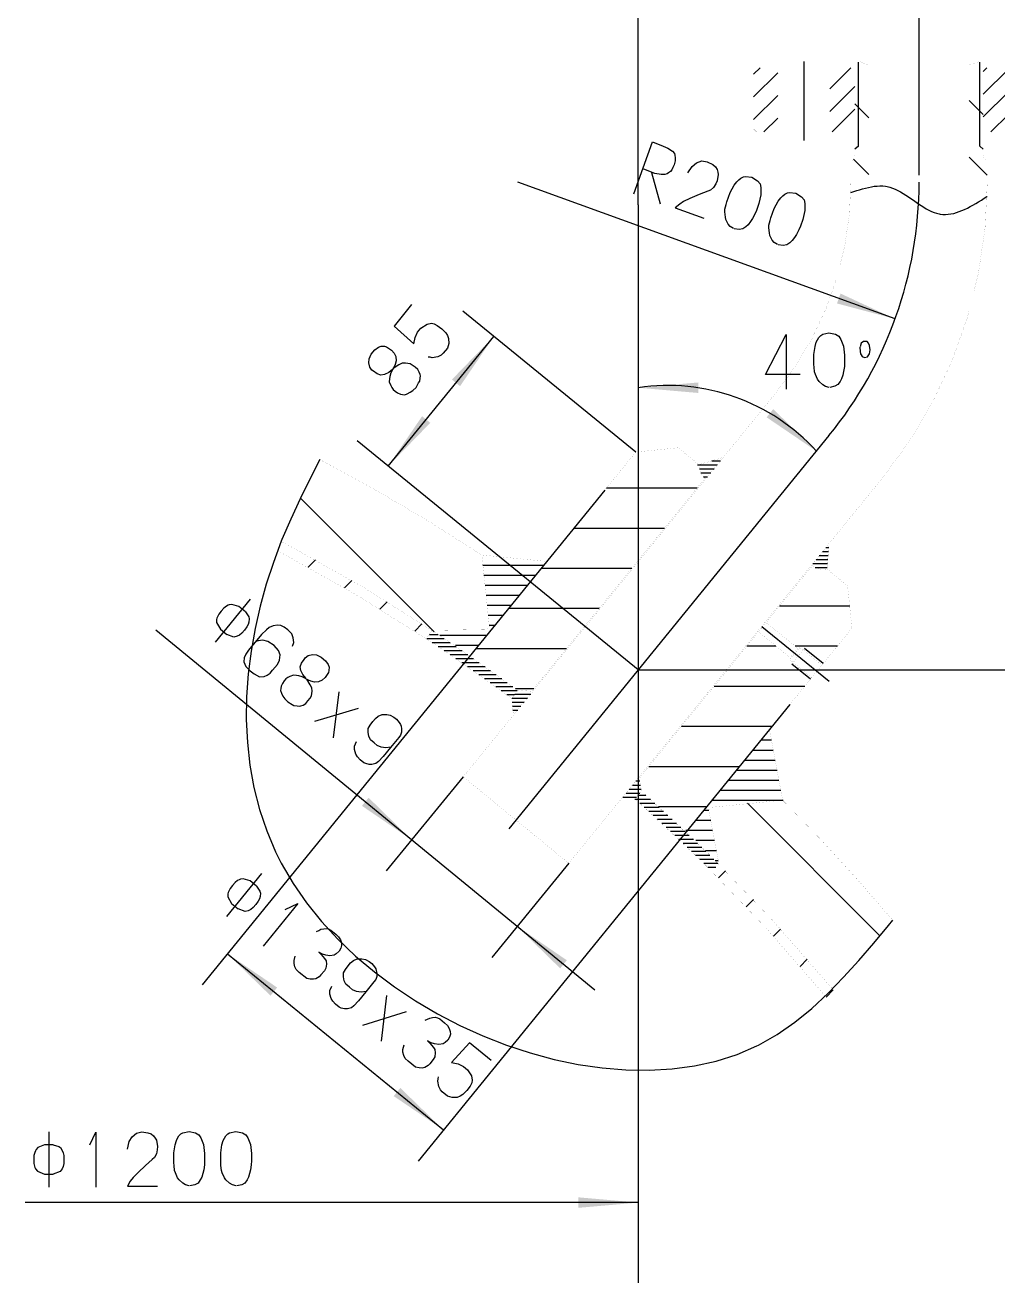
# Model space of a CAD drawing. Extents: x 0 to 8410, y 0 to 11890.
# Drawn here: x 1027 to 1512, y 631 to 1258 of the extents above; entities that cross this region are included whole.
import ezdxf

# ---------------------------------------------------------------- set-up
doc = ezdxf.new("R2010")
doc.units = 0
doc.header["$MEASUREMENT"] = 0
doc.layers.add('6', color=7, linetype='Continuous')
doc.layers.add('7', color=7, linetype='Continuous')

# ---------------------------------------------------------------- blocks, each defined once
blk = doc.blocks.new('BLKENT45')
at = {"layer": '6', "color": 2, "linetype": 'Continuous'}
for p, q in [((1330.13, 1173.71), (1339.53, 1199.64)), ((1339.53, 1199.64), (1344.82, 1197.58)), ((1344.82, 1197.58), (1347.09, 1196.6)), ((1347.09, 1196.6), (1349.43, 1195.01)), ((1349.43, 1195.01), (1350.4, 1193.91)), ((1350.4, 1193.91), (1350.68, 1193.07)), ((1350.68, 1193.07), (1350.76, 1191.7)), ((1350.76, 1191.7), (1350.72, 1190.23)), ((1340.64, 1183.9), (1335.09, 1186.06)), ((1348.41, 1184.95), (1347.48, 1184.25)), ((1349.09, 1185.75), (1348.41, 1184.95)), ((1349.69, 1186.87), (1349.09, 1185.75)), ((1350.26, 1188.16), (1349.69, 1186.87)), ((1350.72, 1190.23), (1350.26, 1188.16)), ((1357.09, 1184.19), (1359.24, 1187.43)), ((1359.24, 1187.43), (1361.43, 1189.17)), ((1361.43, 1189.17), (1364.03, 1190.17)), ((1364.03, 1190.17), (1366.71, 1189.79)), ((1366.71, 1189.79), (1369.49, 1188.33)), ((1369.49, 1188.33), (1370.85, 1187.24)), ((1370.85, 1187.24), (1371.64, 1185.92)), ((1371.64, 1185.92), (1372.03, 1184.58)), ((1372.03, 1184.58), (1372.16, 1183.34)), ((1338.95, 1184.36), (1343.24, 1168.81)), ((1343.75, 1183.37), (1340.64, 1183.9)), ((1344.14, 1183.38), (1343.75, 1183.37)), ((1345.63, 1183.43), (1344.14, 1183.38)), ((1346.72, 1183.78), (1345.63, 1183.43)), ((1347.48, 1184.25), (1346.72, 1183.78)), ((1370.97, 1178.71), (1369.96, 1176.99)), ((1371.72, 1180.23), (1370.97, 1178.71)), ((1372.16, 1183.34), (1371.72, 1180.23)), ((1380.17, 1178.06), (1381.49, 1179.81)), ((1381.49, 1179.81), (1382.52, 1180.78)), ((1382.52, 1180.78), (1383.51, 1181.61)), ((1383.51, 1181.61), (1384.79, 1182.19)), ((1384.79, 1182.19), (1385.84, 1182.41)), ((1385.84, 1182.41), (1389, 1182)), ((1389, 1182), (1391.86, 1180.22)), ((1391.86, 1180.22), (1393.08, 1178.74)), ((1393.08, 1178.74), (1393.5, 1176.95)), ((1362.71, 1173.37), (1358.12, 1171.46)), ((1367.03, 1175.08), (1362.71, 1173.37)), ((1368.31, 1175.66), (1367.03, 1175.08)), ((1369.96, 1176.99), (1368.31, 1175.66)), ((1376.6, 1169.82), (1378.27, 1174.43)), ((1378.27, 1174.43), (1380.17, 1178.06)), ((1393.56, 1173.35), (1392.55, 1168.96)), ((1393.5, 1176.95), (1393.56, 1173.35)), ((1403.43, 1171.86), (1404.46, 1172.83)), ((1404.46, 1172.83), (1405.44, 1173.66)), ((1405.44, 1173.66), (1406.72, 1174.24)), ((1406.72, 1174.24), (1407.78, 1174.45)), ((1407.78, 1174.45), (1410.94, 1174.05)), ((1410.94, 1174.05), (1413.8, 1172.27)), ((1413.8, 1172.27), (1415.01, 1170.79)), ((1353.03, 1168.69), (1350.79, 1166.82)), ((1350.79, 1166.82), (1364.99, 1161.67)), ((1354.94, 1169.93), (1353.03, 1168.69)), ((1358.12, 1171.46), (1354.94, 1169.93)), ((1375.57, 1166.17), (1376.21, 1168.47)), ((1375.57, 1164.83), (1375.57, 1166.17)), ((1376.21, 1168.47), (1376.6, 1169.82)), ((1392.55, 1168.96), (1391.3, 1165.53)), ((1398.54, 1161.87), (1400.21, 1166.47)), ((1400.21, 1166.47), (1402.11, 1170.1)), ((1402.11, 1170.1), (1403.43, 1171.86)), ((1415.01, 1170.79), (1415.43, 1169)), ((1415.43, 1169), (1415.49, 1165.4)), ((1375.8, 1162.22), (1375.57, 1164.83)), ((1376.1, 1160.92), (1375.8, 1162.22)), ((1377.25, 1158.72), (1376.1, 1160.92)), ((1388.3, 1159.92), (1387.16, 1158.4)), ((1389.35, 1161.48), (1388.3, 1159.92)), ((1390.55, 1163.72), (1389.35, 1161.48)), ((1391.3, 1165.53), (1390.55, 1163.72)), ((1397.51, 1158.22), (1398.15, 1160.52)), ((1398.15, 1160.52), (1398.54, 1161.87)), ((1414.48, 1161), (1413.24, 1157.58)), ((1415.49, 1165.4), (1414.48, 1161)), ((1378.25, 1157.46), (1377.25, 1158.72)), ((1379.83, 1156.44), (1378.25, 1157.46)), ((1382.69, 1156), (1380.18, 1156.31)), ((1384.44, 1156.26), (1382.69, 1156)), ((1386, 1157.33), (1384.44, 1156.26)), ((1387.16, 1158.4), (1386, 1157.33)), ((1397.51, 1156.88), (1397.51, 1158.22)), ((1397.73, 1154.27), (1397.51, 1156.88)), ((1398.04, 1152.97), (1397.73, 1154.27)), ((1411.28, 1153.53), (1410.23, 1151.97)), ((1412.49, 1155.77), (1411.28, 1153.53)), ((1413.24, 1157.58), (1412.49, 1155.77)), ((1399.19, 1150.76), (1398.04, 1152.97)), ((1400.19, 1149.51), (1399.19, 1150.76)), ((1401.77, 1148.49), (1400.19, 1149.51)), ((1404.63, 1148.05), (1402.11, 1148.36)), ((1406.37, 1148.31), (1404.63, 1148.05)), ((1407.93, 1149.38), (1406.37, 1148.31)), ((1409.1, 1150.45), (1407.93, 1149.38)), ((1410.23, 1151.97), (1409.1, 1150.45))]:
    blk.add_line(p, q, dxfattribs=at)
at = {"layer": '6', "color": 1, "linetype": 'Continuous'}
blk.add_line((1460.43, 1111.43), (1272.41, 1179.6), dxfattribs=at)
blk.add_solid([(1460.43, 1111.43), (1431.44, 1119.16), (1433.23, 1124.08)], dxfattribs=at)
blk = doc.blocks.new('BLKENT46')
at = {"layer": '6', "color": 2, "linetype": 'Continuous'}
for p, q in [((1395.8, 1083.74), (1406.04, 1103.62)), ((1406.04, 1103.62), (1406.04, 1076.46)), ((1422.42, 1102.22), (1423.43, 1103.2)), ((1423.43, 1103.2), (1424.34, 1103.76)), ((1424.34, 1103.76), (1427.46, 1104.46)), ((1427.46, 1104.46), (1430.75, 1103.76)), ((1430.75, 1103.76), (1432.4, 1102.78)), ((1419.95, 1093.68), (1420.5, 1097.74)), ((1420.5, 1097.74), (1421.14, 1099.84)), ((1421.14, 1099.84), (1421.78, 1101.1)), ((1421.78, 1101.1), (1422.42, 1102.22)), ((1432.4, 1102.78), (1433.4, 1101.24)), ((1433.4, 1101.24), (1434.68, 1097.88)), ((1434.68, 1097.88), (1435.23, 1093.4)), ((1442.92, 1097.32), (1443.01, 1095.22)), ((1443.56, 1099.28), (1443.01, 1097.6)), ((1444.66, 1100.26), (1443.56, 1099.28)), ((1446.49, 1100.12), (1444.66, 1100.26)), ((1447.22, 1099.28), (1446.49, 1100.12)), ((1447.68, 1098.16), (1447.22, 1099.28)), ((1447.95, 1096.06), (1447.68, 1098.16)), ((1419.95, 1088.78), (1419.95, 1093.68)), ((1435.23, 1093.4), (1435.23, 1089.76)), ((1443.01, 1095.22), (1443.19, 1094.1)), ((1443.19, 1094.1), (1443.47, 1093.54)), ((1443.47, 1093.54), (1444.02, 1092.7)), ((1444.02, 1092.7), (1445.21, 1092.14)), ((1445.21, 1092.14), (1446.67, 1092.56)), ((1446.67, 1092.56), (1447.68, 1094.1)), ((1447.68, 1094.1), (1447.95, 1096.06)), ((1420.04, 1087.38), (1419.95, 1088.78)), ((1420.23, 1085), (1420.04, 1087.38)), ((1420.68, 1083.74), (1420.23, 1085)), ((1434.78, 1085.28), (1434.32, 1083.46)), ((1435.14, 1087.8), (1434.78, 1085.28)), ((1435.23, 1089.76), (1435.14, 1087.8)), ((1413.09, 1083.74), (1395.8, 1083.74)), ((1421.78, 1081.36), (1420.68, 1083.74)), ((1422.51, 1080.24), (1421.78, 1081.36)), ((1424.34, 1078.56), (1422.51, 1080.24)), ((1425.72, 1077.72), (1424.34, 1078.56)), ((1431.94, 1078.7), (1430.38, 1077.86)), ((1433.04, 1080.24), (1431.94, 1078.7)), ((1433.77, 1081.64), (1433.04, 1080.24)), ((1434.32, 1083.46), (1433.77, 1081.64)), ((1427.55, 1077.3), (1425.72, 1077.72)), ((1430.38, 1077.86), (1427.91, 1077.3))]:
    blk.add_line(p, q, dxfattribs=at)
at = {"layer": '6', "color": 1, "linetype": 'Continuous'}
blk.add_arc((1347.18, 978.11), 100.14, 42.3502, 98.4835, dxfattribs=at)
for points in [[(1332.41, 1077.15), (1362.29, 1079.77), (1362.29, 1074.54)], [(1421.19, 1045.57), (1396.36, 1062.42), (1399.67, 1066.47)]]:
    blk.add_solid(points, dxfattribs=at)
blk = doc.blocks.new('BLKENT47')
at = {"layer": '6', "color": 2, "linetype": 'Continuous'}
for p, q in [((1138.95, 971.739), (1121.46, 950.407)), ((1124.45, 965.883), (1123.27, 964.309)), ((1125.76, 967.341), (1124.45, 965.883)), ((1127.02, 968.3), (1125.76, 967.341)), ((1127.83, 968.718), (1127.02, 968.3)), ((1128.47, 968.919), (1127.83, 968.718)), ((1129.73, 969.155), (1128.47, 968.919)), ((1133.24, 968.092), (1129.73, 969.155)), ((1136.49, 965.424), (1133.24, 968.092)), ((1136.49, 965.424), (1138.15, 962.976)), ((1122.14, 961.621), (1122.13, 960.175)), ((1122.13, 960.175), (1124.01, 956.83)), ((1122.3, 962.395), (1122.14, 961.621)), ((1123.27, 964.309), (1122.3, 962.395)), ((1137.9, 959.202), (1137.22, 957.945)), ((1138.26, 960.358), (1137.9, 959.202)), ((1138.15, 962.976), (1138.43, 962.021)), ((1138.43, 962.021), (1138.26, 960.358)), ((1124.01, 956.83), (1127.26, 954.162)), ((1130.82, 952.875), (1127.26, 954.162)), ((1132.33, 953.269), (1130.82, 952.875)), ((1133.55, 953.896), (1132.33, 953.269)), ((1134.74, 954.913), (1133.55, 953.896)), ((1136.05, 956.371), (1134.74, 954.913)), ((1137.22, 957.945), (1136.05, 956.371)), ((1144.45, 954.198), (1138.06, 946.402)), ((1147, 956.449), (1144.45, 954.198)), ((1148.37, 957.683), (1147, 956.449)), ((1150.3, 958.452), (1148.37, 957.683)), ((1152.5, 958.824), (1150.3, 958.452)), ((1154.25, 958.654), (1152.5, 958.824)), ((1155.86, 957.877), (1154.25, 958.654)), ((1157.63, 956.427), (1155.86, 957.877)), ((1159.58, 954.47), (1157.63, 956.427)), ((1160.37, 952.552), (1159.58, 954.47)), ((1138.06, 946.402), (1136.69, 944.445)), ((1142.95, 951.077), (1141.75, 950.617)), ((1145.13, 951.283), (1142.95, 951.077)), ((1147.77, 950.749), (1145.13, 951.283)), ((1150.87, 948.754), (1147.77, 950.749)), ((1152.97, 946.124), (1150.87, 948.754)), ((1159.92, 948.395), (1160.58, 950.209)), ((1160.58, 950.209), (1160.37, 952.552)), ((1135.87, 942.581), (1135.73, 940.528)), ((1135.73, 940.528), (1136.72, 938.27)), ((1136.69, 944.445), (1135.87, 942.581)), ((1152.47, 939.299), (1153.46, 941.38)), ((1153.82, 943.982), (1152.97, 946.124)), ((1153.46, 941.38), (1153.82, 943.982)), ((1164.48, 939.954), (1165.76, 941.802)), ((1165.76, 941.802), (1166.38, 942.56)), ((1166.38, 942.56), (1167.88, 943.678)), ((1167.88, 943.678), (1169.94, 944.165)), ((1169.94, 944.165), (1171.92, 943.987)), ((1171.92, 943.987), (1174.35, 942.905)), ((1174.35, 942.905), (1176.38, 941.056)), ((1176.38, 941.056), (1177.8, 939.173)), ((1136.72, 938.27), (1138.94, 936.081)), ((1138.94, 936.081), (1140.86, 934.515)), ((1140.86, 934.515), (1143.47, 933.092)), ((1145.8, 933.181), (1147.41, 933.85)), ((1147.41, 933.85), (1148.83, 934.86)), ((1148.83, 934.86), (1150.07, 936.376)), ((1150.07, 936.376), (1152.47, 939.299)), ((1160.52, 933.967), (1158.59, 933.197)), ((1162.04, 933.805), (1160.52, 933.967)), ((1163.89, 938.082), (1164.48, 939.954)), ((1164.08, 936.295), (1163.89, 938.082)), ((1165.09, 934.203), (1164.08, 936.295)), ((1166.66, 932.37), (1165.09, 934.203)), ((1177.92, 935.275), (1176.27, 932.827)), ((1177.8, 939.173), (1178.2, 937.936)), ((1178.18, 936.323), (1177.92, 935.275)), ((1178.2, 937.936), (1178.18, 936.323)), ((1143.47, 933.092), (1145.8, 933.181)), ((1154.29, 928.391), (1154.1, 927.285)), ((1154.98, 929.814), (1154.29, 928.391)), ((1155.89, 931.063), (1154.98, 929.814)), ((1156.69, 932.037), (1155.89, 931.063)), ((1157.61, 932.729), (1156.69, 932.037)), ((1158.59, 933.197), (1157.61, 932.729)), ((1163.1, 933.658), (1162.04, 933.805)), ((1164.89, 933.097), (1163.1, 933.658)), ((1167.95, 931.493), (1164.89, 933.097)), ((1168.85, 929.126), (1167.16, 931.964)), ((1169.12, 930.897), (1167.95, 931.493)), ((1169.68, 927.541), (1168.85, 929.126)), ((1171, 930.445), (1169.12, 930.897)), ((1173.02, 930.6), (1171, 930.445)), ((1174.81, 931.485), (1173.02, 930.6)), ((1176.27, 932.827), (1174.81, 931.485)), ((1154.1, 927.285), (1154.06, 926.229)), ((1154.06, 926.229), (1154.46, 924.991)), ((1154.46, 924.991), (1155.22, 923.464)), ((1155.22, 923.464), (1156.16, 922.153)), ((1156.16, 922.153), (1157.61, 920.603)), ((1167.67, 921.044), (1168.83, 922.452)), ((1168.83, 922.452), (1169.48, 923.542)), ((1169.48, 923.542), (1169.74, 925.87)), ((1169.74, 925.87), (1169.68, 927.541)), ((1180.49, 902.758), (1183.27, 925.639)), ((1157.61, 920.603), (1159.86, 919.303)), ((1159.86, 919.303), (1160.73, 918.774)), ((1160.73, 918.774), (1162.32, 918.553)), ((1162.32, 918.553), (1163.38, 918.406)), ((1163.38, 918.406), (1164.09, 918.55)), ((1164.09, 918.55), (1165.3, 919.01)), ((1165.3, 919.01), (1166.61, 919.745)), ((1166.61, 919.745), (1167.67, 921.044)), ((1171.2, 910.913), (1192.95, 917.527)), ((1197.7, 907.299), (1198.66, 909.047)), ((1198.66, 909.047), (1200.08, 910.779)), ((1200.08, 910.779), (1201.32, 912.295)), ((1201.32, 912.295), (1202.68, 913.529)), ((1202.68, 913.529), (1204.62, 914.299)), ((1204.62, 914.299), (1206.94, 914.388)), ((1206.94, 914.388), (1208.67, 914.051)), ((1208.67, 914.051), (1210.57, 913.042)), ((1210.57, 913.042), (1211.84, 911.998)), ((1211.84, 911.998), (1213.2, 910.339)), ((1213.2, 910.339), (1213.86, 909.26)), ((1213.86, 909.26), (1214.09, 908.53)), ((1197.71, 905.296), (1197.7, 907.299)), ((1197.97, 903.451), (1197.71, 905.296)), ((1198.95, 901.75), (1197.97, 903.451)), ((1212.93, 902.783), (1208.84, 897.802)), ((1213.83, 904.032), (1212.93, 902.783)), ((1214.38, 905.571), (1213.83, 904.032)), ((1214.09, 908.53), (1214.4, 907.184)), ((1214.4, 907.184), (1214.38, 905.571)), ((1190.86, 896.792), (1190.97, 898.513)), ((1191.55, 894.599), (1190.86, 896.792)), ((1190.97, 898.513), (1191.91, 900.817)), ((1200.7, 900.133), (1198.95, 901.75)), ((1202.26, 898.857), (1200.7, 900.133)), ((1204.17, 898.015), (1202.26, 898.857)), ((1206.45, 897.771), (1204.17, 898.015)), ((1208.84, 897.802), (1205.21, 893.363)), ((1208.95, 898.077), (1206.45, 897.771)), ((1192.4, 893.18), (1191.55, 894.599)), ((1193.78, 891.687), (1192.4, 893.18)), ((1195.47, 890.295), (1193.78, 891.687)), ((1196.5, 889.816), (1195.47, 890.295)), ((1201.6, 889.979), (1199.62, 889.433)), ((1202.86, 890.938), (1201.6, 889.979)), ((1205.21, 893.363), (1202.86, 890.938)), ((1198.15, 889.371), (1196.5, 889.816)), ((1199.62, 889.433), (1198.15, 889.371))]:
    blk.add_line(p, q, dxfattribs=at)
at = {"layer": '6', "color": 1, "linetype": 'Continuous'}
for p, q in [((1091.77, 956.461), (1310.65, 777.078)), ((1245.12, 883.274), (1206.71, 836.404)), ((1297.72, 840.172), (1259.31, 793.302))]:
    blk.add_line(p, q, dxfattribs=at)
for points in [[(1219.39, 851.873), (1194.62, 868.794), (1197.93, 872.839)], [(1271.98, 808.771), (1296.75, 791.849), (1293.44, 787.804)]]:
    blk.add_solid(points, dxfattribs=at)
blk = doc.blocks.new('BLKENT48')
at = {"layer": '6', "color": 1, "linetype": 'Continuous'}
for p, q in [((1332.41, 710.549), (1332.41, 631.095)), ((1332.41, 671.095), (1026.69, 671.095))]:
    blk.add_line(p, q, dxfattribs=at)
at = {"layer": '6', "color": 2, "linetype": 'Continuous'}
for p, q in [((1038.5, 706.315), (1038.5, 678.735)), ((1058.9, 699.875), (1062.01, 706.175)), ((1062.01, 706.175), (1062.01, 678.735)), ((1078.57, 701.555), (1080.04, 703.935)), ((1080.04, 703.935), (1082.14, 705.755)), ((1082.14, 705.755), (1084.8, 706.315)), ((1084.8, 706.315), (1087.91, 705.895)), ((1087.91, 705.895), (1089.56, 705.335)), ((1089.56, 705.335), (1090.74, 704.355)), ((1090.74, 704.355), (1091.57, 703.235)), ((1091.57, 703.235), (1092.12, 702.115)), ((1092.12, 702.115), (1092.76, 699.035)), ((1101.45, 699.875), (1102.09, 701.975)), ((1102.09, 701.975), (1102.73, 703.235)), ((1102.73, 703.235), (1103.37, 704.355)), ((1103.37, 704.355), (1104.38, 705.335)), ((1104.38, 705.335), (1105.29, 705.895)), ((1105.29, 705.895), (1108.41, 706.595)), ((1108.41, 706.595), (1111.7, 705.895)), ((1111.7, 705.895), (1113.35, 704.915)), ((1113.35, 704.915), (1114.35, 703.375)), ((1114.35, 703.375), (1115.63, 700.015)), ((1124.78, 699.875), (1125.42, 701.975)), ((1125.42, 701.975), (1126.07, 703.235)), ((1126.07, 703.235), (1126.71, 704.355)), ((1126.71, 704.355), (1127.71, 705.335)), ((1127.71, 705.335), (1128.63, 705.895)), ((1128.63, 705.895), (1131.74, 706.595)), ((1131.74, 706.595), (1135.03, 705.895)), ((1135.03, 705.895), (1136.68, 704.915)), ((1136.68, 704.915), (1137.69, 703.375)), ((1137.69, 703.375), (1138.97, 700.015)), ((1031.45, 696.095), (1031.08, 694.555)), ((1031.82, 696.935), (1031.45, 696.095)), ((1032.18, 697.495), (1031.82, 696.935)), ((1033.01, 698.475), (1032.18, 697.495)), ((1036.39, 699.875), (1033.01, 698.475)), ((1040.6, 699.875), (1036.39, 699.875)), ((1040.6, 699.875), (1043.44, 699.035)), ((1043.44, 699.035), (1044.26, 698.475)), ((1044.26, 698.475), (1045.18, 697.075)), ((1045.18, 697.075), (1045.63, 695.955)), ((1045.63, 695.955), (1045.91, 694.555)), ((1077.66, 697.775), (1078.57, 701.555)), ((1092.57, 697.355), (1092.21, 695.395)), ((1092.76, 699.035), (1092.57, 697.355)), ((1100.9, 695.815), (1101.45, 699.875)), ((1100.9, 690.915), (1100.9, 695.815)), ((1115.63, 700.015), (1116.18, 695.535)), ((1124.24, 695.815), (1124.78, 699.875)), ((1124.24, 690.915), (1124.24, 695.815)), ((1138.97, 700.015), (1139.52, 695.535)), ((1031.08, 694.555), (1030.99, 692.595)), ((1030.99, 692.595), (1031.08, 690.635)), ((1031.08, 690.635), (1031.54, 688.535)), ((1045.91, 690.635), (1045.63, 689.095)), ((1045.91, 694.555), (1046, 692.595)), ((1046, 692.595), (1045.91, 690.635)), ((1086.63, 689.515), (1082.97, 686.155)), ((1090.1, 692.595), (1086.63, 689.515)), ((1091.11, 693.575), (1090.1, 692.595)), ((1092.21, 695.395), (1091.11, 693.575)), ((1100.99, 689.515), (1100.9, 690.915)), ((1101.18, 687.135), (1100.99, 689.515)), ((1116.09, 689.935), (1115.73, 687.415)), ((1116.18, 691.895), (1116.09, 689.935)), ((1116.18, 695.535), (1116.18, 691.895)), ((1124.33, 689.515), (1124.24, 690.915)), ((1124.51, 687.135), (1124.33, 689.515)), ((1139.42, 689.935), (1139.06, 687.415)), ((1139.52, 691.895), (1139.42, 689.935)), ((1139.52, 695.535), (1139.52, 691.895)), ((1031.54, 688.535), (1031.91, 687.835)), ((1031.91, 687.835), (1032.82, 686.715)), ((1032.82, 686.715), (1036.39, 685.315)), ((1036.39, 685.315), (1040.6, 685.315)), ((1044.17, 686.575), (1040.6, 685.315)), ((1045.08, 687.835), (1044.17, 686.575)), ((1045.63, 689.095), (1045.08, 687.835)), ((1080.5, 683.635), (1079.12, 681.815)), ((1082.97, 686.155), (1080.5, 683.635)), ((1101.63, 685.875), (1101.18, 687.135)), ((1102.73, 683.495), (1101.63, 685.875)), ((1103.46, 682.375), (1102.73, 683.495)), ((1114.72, 683.775), (1113.99, 682.375)), ((1115.27, 685.595), (1114.72, 683.775)), ((1115.73, 687.415), (1115.27, 685.595)), ((1124.97, 685.875), (1124.51, 687.135)), ((1126.07, 683.495), (1124.97, 685.875)), ((1126.8, 682.375), (1126.07, 683.495)), ((1138.05, 683.775), (1137.32, 682.375)), ((1138.6, 685.595), (1138.05, 683.775)), ((1139.06, 687.415), (1138.6, 685.595)), ((1079.12, 681.815), (1077.66, 679.295)), ((1077.66, 679.295), (1092.76, 679.295)), ((1105.29, 680.695), (1103.46, 682.375)), ((1106.67, 679.855), (1105.29, 680.695)), ((1108.5, 679.435), (1106.67, 679.855)), ((1111.33, 679.995), (1108.86, 679.435)), ((1112.89, 680.835), (1111.33, 679.995)), ((1113.99, 682.375), (1112.89, 680.835)), ((1128.63, 680.695), (1126.8, 682.375)), ((1130, 679.855), (1128.63, 680.695)), ((1131.83, 679.435), (1130, 679.855)), ((1134.67, 679.995), (1132.2, 679.435)), ((1136.22, 680.835), (1134.67, 679.995)), ((1137.32, 682.375), (1136.22, 680.835))]:
    blk.add_line(p, q, dxfattribs=at)
at = {"layer": '6', "color": 1, "linetype": 'Continuous'}
blk.add_solid([(1332.41, 671.095), (1302.52, 668.48), (1302.52, 673.71)], dxfattribs=at)
blk = doc.blocks.new('BLKENT117')
at = {"layer": '6', "color": 2, "linetype": 'Continuous'}
for p, q in [((1219.39, 1118.7), (1210.61, 1107.91)), ((1210.61, 1107.91), (1220.46, 1098.95)), ((1221.17, 1102.26), (1222.36, 1104.83)), ((1222.36, 1104.83), (1224.04, 1106.89)), ((1224.04, 1106.89), (1227.1, 1108.88)), ((1227.1, 1108.88), (1229.23, 1109.27)), ((1229.23, 1109.27), (1230.61, 1108.97)), ((1230.61, 1108.97), (1232.14, 1108.19)), ((1232.14, 1108.19), (1234.43, 1106.57)), ((1234.43, 1106.57), (1236.43, 1104.58)), ((1236.43, 1104.58), (1237.27, 1103.19)), ((1237.27, 1103.19), (1237.84, 1101.66)), ((1201.06, 1095.98), (1202.94, 1097.4)), ((1202.94, 1097.4), (1204.18, 1097.81)), ((1204.18, 1097.81), (1205.79, 1097.79)), ((1205.79, 1097.79), (1206.84, 1097.53)), ((1206.84, 1097.53), (1209.29, 1095.88)), ((1220.46, 1098.95), (1221.17, 1102.26)), ((1237.19, 1096.88), (1235.11, 1094.32)), ((1237.88, 1099.27), (1237.19, 1096.88)), ((1237.84, 1101.66), (1237.88, 1099.27)), ((1197.98, 1089.52), (1198.15, 1091.51)), ((1198.15, 1091.51), (1199.22, 1093.94)), ((1199.22, 1093.94), (1201.06, 1095.98)), ((1209.29, 1095.88), (1210.64, 1094.43)), ((1210.64, 1094.43), (1211.53, 1092.64)), ((1211.69, 1090.62), (1211.25, 1088.75)), ((1211.53, 1092.64), (1211.69, 1090.62)), ((1228.6, 1092.31), (1227.6, 1092.42)), ((1229.65, 1092.05), (1228.6, 1092.31)), ((1232.44, 1092.6), (1229.65, 1092.05)), ((1234.03, 1093.44), (1232.44, 1092.6)), ((1235.11, 1094.32), (1234.03, 1093.44)), ((1198.47, 1087.47), (1197.98, 1089.52)), ((1199.59, 1085.97), (1198.47, 1087.47)), ((1200.35, 1085.35), (1199.59, 1085.97)), ((1202.2, 1084.07), (1200.35, 1085.35)), ((1207.95, 1084.7), (1205.86, 1083.69)), ((1209.78, 1086.28), (1207.95, 1084.7)), ((1209.06, 1084.51), (1208.5, 1082.72)), ((1210.65, 1087.58), (1209.06, 1084.51)), ((1213.02, 1088.48), (1210.18, 1086.78)), ((1211.25, 1088.75), (1210.65, 1087.58)), ((1214.6, 1089.32), (1213.02, 1088.48)), ((1216.27, 1089.37), (1214.6, 1089.32)), ((1218.6, 1089.13), (1216.27, 1089.37)), ((1219.69, 1088.47), (1218.6, 1089.13)), ((1221.1, 1087.33), (1219.69, 1088.47)), ((1222.41, 1086.26), (1221.1, 1087.33)), ((1223.14, 1084.95), (1222.41, 1086.26)), ((1223.61, 1083.75), (1223.14, 1084.95)), ((1204.08, 1083.49), (1202.2, 1084.07)), ((1205.86, 1083.69), (1204.08, 1083.49)), ((1208.36, 1081.66), (1208.2, 1080.13)), ((1208.2, 1080.13), (1208.98, 1078.2)), ((1208.5, 1082.72), (1208.36, 1081.66)), ((1208.98, 1078.2), (1209.45, 1077.23)), ((1221.57, 1077.26), (1222.87, 1079.52)), ((1222.87, 1079.52), (1223.39, 1080.38)), ((1223.39, 1080.38), (1223.61, 1081.98)), ((1223.75, 1083.04), (1223.61, 1083.75)), ((1223.61, 1081.98), (1223.75, 1083.04)), ((1209.45, 1077.23), (1210.14, 1076.31)), ((1210.14, 1076.31), (1211.12, 1075.51)), ((1211.12, 1075.51), (1212.37, 1074.61)), ((1212.37, 1074.61), (1213.8, 1073.92)), ((1213.8, 1073.92), (1214.9, 1073.73)), ((1214.9, 1073.73), (1215.96, 1073.69)), ((1215.96, 1073.69), (1217.19, 1074.1)), ((1217.19, 1074.1), (1218.72, 1074.87)), ((1218.72, 1074.87), (1220.03, 1075.81)), ((1220.03, 1075.81), (1221.57, 1077.26))]:
    blk.add_line(p, q, dxfattribs=at)
at = {"layer": '6', "color": 1, "linetype": 'Continuous'}
for p, q in [((1331.15, 1045.09), (1244.88, 1115.37)), ((1207.75, 1038.13), (1260.38, 1102.74)), ((1221.88, 1026.62), (1192.25, 1050.76))]:
    blk.add_line(p, q, dxfattribs=at)
for points in [[(1260.38, 1102.74), (1243.54, 1077.92), (1239.48, 1081.22)], [(1207.75, 1038.13), (1224.6, 1062.95), (1228.66, 1059.65)]]:
    blk.add_solid(points, dxfattribs=at)
blk = doc.blocks.new('BLKENT127')
at = {"layer": '6', "color": 2, "linetype": 'Continuous'}
for p, q in [((1385.03, 1315), (1388.14, 1321.3)), ((1388.14, 1321.3), (1388.14, 1293.86)), ((1402.87, 1301), (1413.12, 1320.88)), ((1413.12, 1320.88), (1413.12, 1293.72)), ((1427.58, 1315), (1428.22, 1317.1)), ((1428.22, 1317.1), (1428.86, 1318.36)), ((1428.86, 1318.36), (1429.5, 1319.48)), ((1429.5, 1319.48), (1430.51, 1320.46)), ((1430.51, 1320.46), (1431.42, 1321.02)), ((1431.42, 1321.02), (1434.53, 1321.72)), ((1434.53, 1321.72), (1437.83, 1321.02)), ((1437.83, 1321.02), (1439.48, 1320.04)), ((1439.48, 1320.04), (1440.48, 1318.5)), ((1440.48, 1318.5), (1441.76, 1315.14)), ((1427.03, 1310.94), (1427.58, 1315)), ((1427.03, 1306.04), (1427.03, 1310.94)), ((1441.76, 1315.14), (1442.31, 1310.66)), ((1442.31, 1310.66), (1442.31, 1307.02)), ((1427.12, 1304.64), (1427.03, 1306.04)), ((1427.31, 1302.26), (1427.12, 1304.64)), ((1442.22, 1305.06), (1441.86, 1302.54)), ((1442.31, 1307.02), (1442.22, 1305.06)), ((1420.17, 1301), (1402.87, 1301)), ((1427.76, 1301), (1427.31, 1302.26)), ((1428.86, 1298.62), (1427.76, 1301)), ((1429.59, 1297.5), (1428.86, 1298.62)), ((1431.42, 1295.82), (1429.59, 1297.5)), ((1440.12, 1297.5), (1439.02, 1295.96)), ((1440.85, 1298.9), (1440.12, 1297.5)), ((1441.4, 1300.72), (1440.85, 1298.9)), ((1441.86, 1302.54), (1441.4, 1300.72)), ((1432.8, 1294.98), (1431.42, 1295.82)), ((1434.63, 1294.56), (1432.8, 1294.98)), ((1437.46, 1295.12), (1434.99, 1294.56)), ((1439.02, 1295.96), (1437.46, 1295.12))]:
    blk.add_line(p, q, dxfattribs=at)
at = {"layer": '6', "color": 1, "linetype": 'Continuous'}
for p, q in [((1332.41, 1168.26), (1332.41, 1299.72)), ((1472.41, 1256.26), (1472.41, 1299.72)), ((1332.41, 1279.72), (1472.41, 1279.72))]:
    blk.add_line(p, q, dxfattribs=at)
for points in [[(1332.41, 1279.72), (1362.29, 1282.33), (1362.29, 1277.1)], [(1472.41, 1279.72), (1442.52, 1277.1), (1442.52, 1282.33)]]:
    blk.add_solid(points, dxfattribs=at)
blk = doc.blocks.new('BLKENT128')
at = {"layer": '6', "color": 1, "linetype": 'Continuous'}
for p, q in [((1315.64, 1026.05), (1114.87, 779.594)), ((1407.9, 919.218), (1222.64, 691.804)), ((1127.5, 795.1), (1235.27, 707.31))]:
    blk.add_line(p, q, dxfattribs=at)
at = {"layer": '6', "color": 2, "linetype": 'Continuous'}
for p, q in [((1144.53, 835.043), (1127.11, 813.66)), ((1128.88, 827.568), (1127.91, 825.651)), ((1130.04, 829.145), (1128.88, 827.568)), ((1131.35, 830.607), (1130.04, 829.145)), ((1132.61, 831.57), (1131.35, 830.607)), ((1133.42, 831.99), (1132.61, 831.57)), ((1134.06, 832.193), (1133.42, 831.99)), ((1135.32, 832.432), (1134.06, 832.193)), ((1138.83, 831.38), (1135.32, 832.432)), ((1142.09, 828.721), (1138.83, 831.38)), ((1142.09, 828.721), (1143.76, 826.278)), ((1127.91, 825.651), (1127.75, 824.877)), ((1127.75, 824.877), (1127.75, 823.43)), ((1127.75, 823.43), (1129.63, 820.091)), ((1142.85, 821.245), (1141.68, 819.667)), ((1143.52, 822.503), (1142.85, 821.245)), ((1143.87, 823.661), (1143.52, 822.503)), ((1143.76, 826.278), (1144.04, 825.324)), ((1144.04, 825.324), (1143.87, 823.661)), ((1129.63, 820.091), (1132.9, 817.433)), ((1136.46, 816.156), (1132.9, 817.433)), ((1137.96, 816.555), (1136.46, 816.156)), ((1139.18, 817.185), (1137.96, 816.555)), ((1140.37, 818.205), (1139.18, 817.185)), ((1141.68, 819.667), (1140.37, 818.205)), ((1162.67, 820.082), (1145.34, 798.808)), ((1156.28, 817.163), (1162.67, 820.082)), ((1171.92, 806.227), (1173.05, 806.749)), ((1173.05, 806.749), (1174.19, 807.271)), ((1174.19, 807.271), (1175.6, 807.561)), ((1175.6, 807.561), (1176.77, 807.692)), ((1176.77, 807.692), (1177.98, 807.433)), ((1177.98, 807.433), (1179.15, 806.841)), ((1179.15, 806.841), (1181.56, 804.876)), ((1181.56, 804.876), (1182.96, 803.554)), ((1182.96, 803.554), (1183.88, 802.079)), ((1183.2, 796.315), (1181.84, 795.078)), ((1184.05, 797.791), (1183.2, 796.315)), ((1183.88, 802.079), (1184.35, 800.619)), ((1184.44, 799.281), (1184.05, 797.791)), ((1184.35, 800.619), (1184.44, 799.281)), ((1160.76, 791.661), (1161.38, 793.868)), ((1160.76, 790.215), (1160.76, 791.661)), ((1161.21, 788.589), (1160.76, 790.215)), ((1174.89, 794.956), (1173.07, 795.902)), ((1173.07, 795.902), (1174.26, 794.753)), ((1174.26, 794.753), (1175.96, 792.643)), ((1176.53, 794.35), (1174.89, 794.956)), ((1175.96, 792.643), (1176.69, 791.508)), ((1178.65, 794.063), (1176.53, 794.35)), ((1176.9, 789.889), (1176.62, 787.95)), ((1176.69, 791.508), (1176.9, 789.889)), ((1180.76, 794.332), (1178.65, 794.063)), ((1181.84, 795.078), (1180.76, 794.332)), ((1187.75, 789.001), (1188.98, 790.52)), ((1188.98, 790.52), (1190.35, 791.758)), ((1190.35, 791.758), (1192.28, 792.533)), ((1192.28, 792.533), (1194.6, 792.629)), ((1194.6, 792.629), (1196.33, 792.298)), ((1196.33, 792.298), (1198.23, 791.294)), ((1198.23, 791.294), (1199.51, 790.254)), ((1199.51, 790.254), (1200.87, 788.599)), ((1161.83, 787.179), (1161.21, 788.589)), ((1163.37, 785.741), (1161.83, 787.179)), ((1167.06, 782.736), (1163.37, 785.741)), ((1173.32, 783.602), (1171.67, 782.595)), ((1174.18, 784.521), (1173.32, 783.602)), ((1175.86, 786.583), (1174.18, 784.521)), ((1176.62, 787.95), (1175.86, 786.583)), ((1185.38, 785.513), (1186.33, 787.264)), ((1185.4, 783.51), (1185.38, 785.513)), ((1185.67, 781.666), (1185.4, 783.51)), ((1186.33, 787.264), (1187.75, 789.001)), ((1200.87, 788.599), (1201.53, 787.522)), ((1202.07, 783.835), (1201.52, 782.294)), ((1201.53, 787.522), (1201.76, 786.792)), ((1201.76, 786.792), (1202.08, 785.447)), ((1202.08, 785.447), (1202.07, 783.835)), ((1168.8, 782.405), (1167.06, 782.736)), ((1170.41, 782.355), (1168.8, 782.405)), ((1171.67, 782.595), (1170.41, 782.355)), ((1178.68, 776.707), (1179.61, 779.015)), ((1186.64, 779.968), (1185.67, 781.666)), ((1188.4, 778.357), (1186.64, 779.968)), ((1189.96, 777.085), (1188.4, 778.357)), ((1200.62, 781.042), (1196.55, 776.049)), ((1201.52, 782.294), (1200.62, 781.042)), ((1178.57, 774.986), (1178.68, 776.707)), ((1179.27, 772.796), (1178.57, 774.986)), ((1180.12, 771.379), (1179.27, 772.796)), ((1181.5, 769.891), (1180.12, 771.379)), ((1191.87, 776.248), (1189.96, 777.085)), ((1192.93, 771.599), (1190.59, 769.168)), ((1194.16, 776.011), (1191.87, 776.248)), ((1196.55, 776.049), (1192.93, 771.599)), ((1196.66, 776.324), (1194.16, 776.011)), ((1204.36, 751.448), (1207.08, 774.337)), ((1183.2, 768.503), (1181.5, 769.891)), ((1184.23, 768.027), (1183.2, 768.503)), ((1185.88, 767.587), (1184.23, 768.027)), ((1187.35, 767.654), (1185.88, 767.587)), ((1189.33, 768.205), (1187.35, 767.654)), ((1190.59, 769.168), (1189.33, 768.205)), ((1195.05, 759.575), (1216.78, 766.253)), ((1226.19, 762.016), (1227.32, 762.538)), ((1227.32, 762.538), (1228.46, 763.059)), ((1228.46, 763.059), (1229.87, 763.35)), ((1229.87, 763.35), (1231.04, 763.481)), ((1231.04, 763.481), (1232.25, 763.221)), ((1232.25, 763.221), (1233.42, 762.629)), ((1233.42, 762.629), (1235.83, 760.664)), ((1235.83, 760.664), (1237.23, 759.342)), ((1237.23, 759.342), (1238.15, 757.868)), ((1237.47, 752.104), (1236.11, 750.866)), ((1238.32, 753.58), (1237.47, 752.104)), ((1238.15, 757.868), (1238.62, 756.407)), ((1238.71, 755.07), (1238.32, 753.58)), ((1238.62, 756.407), (1238.71, 755.07)), ((1215.03, 747.45), (1215.65, 749.656)), ((1215.04, 746.004), (1215.03, 747.45)), ((1215.48, 744.377), (1215.04, 746.004)), ((1229.17, 750.745), (1227.34, 751.691)), ((1227.34, 751.691), (1228.53, 750.542)), ((1228.53, 750.542), (1230.23, 748.432)), ((1230.8, 750.139), (1229.17, 750.745)), ((1230.23, 748.432), (1230.96, 747.297)), ((1232.92, 749.851), (1230.8, 750.139)), ((1230.96, 747.297), (1231.17, 745.677)), ((1235.03, 750.121), (1232.92, 749.851)), ((1236.11, 750.866), (1235.03, 750.121)), ((1248.26, 750.717), (1239.3, 740.868)), ((1259.05, 741.933), (1248.26, 750.717)), ((1216.1, 742.968), (1215.48, 744.377)), ((1217.65, 741.53), (1216.1, 742.968)), ((1221.34, 738.525), (1217.65, 741.53)), ((1228.45, 740.309), (1227.59, 739.39)), ((1230.13, 742.372), (1228.45, 740.309)), ((1230.89, 743.739), (1230.13, 742.372)), ((1231.17, 745.677), (1230.89, 743.739)), ((1239.3, 740.868), (1242.61, 740.155)), ((1242.61, 740.155), (1245.18, 738.964)), ((1223.07, 738.194), (1221.34, 738.525)), ((1224.68, 738.144), (1223.07, 738.194)), ((1225.94, 738.384), (1224.68, 738.144)), ((1227.59, 739.39), (1225.94, 738.384)), ((1232.66, 732.727), (1232.77, 733.725)), ((1245.18, 738.964), (1247.24, 737.288)), ((1247.24, 737.288), (1249.23, 734.223)), ((1249.23, 734.223), (1249.62, 732.098)), ((1232.4, 731.678), (1232.66, 732.727)), ((1232.95, 728.88), (1232.4, 731.678)), ((1233.79, 727.297), (1232.95, 728.88)), ((1234.67, 726.213), (1233.79, 727.297)), ((1248.54, 729.182), (1246.91, 726.896)), ((1249.32, 730.716), (1248.54, 729.182)), ((1249.62, 732.098), (1249.32, 730.716)), ((1237.23, 724.133), (1234.67, 726.213)), ((1239.62, 723.448), (1237.23, 724.133)), ((1242.01, 723.486), (1239.62, 723.448)), ((1243.54, 724.051), (1242.01, 723.486)), ((1244.93, 724.899), (1243.54, 724.051)), ((1246.91, 726.896), (1244.93, 724.899))]:
    blk.add_line(p, q, dxfattribs=at)
at = {"layer": '6', "color": 1, "linetype": 'Continuous'}
for points in [[(1127.5, 795.1), (1152.33, 778.252), (1149.02, 774.197)], [(1235.27, 707.31), (1210.45, 724.158), (1213.75, 728.212)]]:
    blk.add_solid(points, dxfattribs=at)
blk = doc.blocks.new('BLKENT355')
at = {"layer": '7', "color": 1, "linetype": 'Continuous'}
for p, q in [((1389.91, 1233.41), (1393.09, 1236.59)), ((1427.91, 1226.16), (1438.34, 1236.59)), ((1504.41, 1234.77), (1506.22, 1236.59)), ((1504.41, 1223.46), (1516.91, 1235.96)), ((1542.91, 1228.02), (1551.48, 1236.59)), ((1389.91, 1222.1), (1401.91, 1234.1)), ((1542.91, 1216.7), (1554.91, 1228.71)), ((1389.91, 1210.78), (1401.91, 1222.78)), ((1427.91, 1214.84), (1440.41, 1227.34)), ((1504.41, 1212.15), (1516.91, 1224.65)), ((1428.97, 1204.59), (1440.41, 1216.03)), ((1542.91, 1205.39), (1554.91, 1217.39)), ((1395.03, 1204.59), (1401.91, 1211.47)), ((1508.17, 1204.59), (1516.91, 1213.33)), ((1553.42, 1204.59), (1554.91, 1206.09))]:
    blk.add_line(p, q, dxfattribs=at)
blk = doc.blocks.new('BLKENT439')
at = {"layer": '7', "color": 1, "linetype": 'Continuous'}
for p, q in [((1269.45, 922.462), (1277.13, 922.462)), ((1270.81, 924.462), (1278.75, 924.462)), ((1269.51, 920.463), (1275.51, 920.463)), ((1269.7, 918.463), (1273.89, 918.463)), ((1269.89, 916.462), (1272.27, 916.462))]:
    blk.add_line(p, q, dxfattribs=at)
blk = doc.blocks.new('BLKENT440')
at = {"layer": '7', "color": 1, "linetype": 'Continuous'}
for p, q in [((1329.51, 879.182), (1333.48, 879.182)), ((1331.13, 881.182), (1333.11, 881.182)), ((1324.65, 873.182), (1331.49, 873.182)), ((1326.27, 875.182), (1333.11, 875.182)), ((1327.89, 877.182), (1333.84, 877.182))]:
    blk.add_line(p, q, dxfattribs=at)
blk = doc.blocks.new('BLKENT441')
at = {"layer": '7', "color": 1, "linetype": 'Continuous'}
for p, q in [((1504.41, 1213.31), (1497.41, 1220.31)), ((1506.41, 1183.02), (1497.41, 1192.02))]:
    blk.add_line(p, q, dxfattribs=at)
blk = doc.blocks.new('BLKENT442')
at = {"layer": '7', "color": 1, "linetype": 'Continuous'}
for p, q in [((1447.41, 1211.68), (1440.41, 1218.68)), ((1447.41, 1183.4), (1439.72, 1191.08))]:
    blk.add_line(p, q, dxfattribs=at)
blk = doc.blocks.new('BLKENT443')
at = {"layer": '7', "color": 1, "linetype": 'Continuous'}
for p, q in [((1425.91, 997.548), (1427.37, 997.548)), ((1421.03, 991.548), (1426.84, 991.548)), ((1422.65, 993.549), (1427.02, 993.549)), ((1424.28, 995.549), (1427.19, 995.549)), ((1419.4, 989.548), (1426.67, 989.548)), ((1420.53, 987.548), (1426.5, 987.548))]:
    blk.add_line(p, q, dxfattribs=at)
blk = doc.blocks.new('BLKENT444')
at = {"layer": '7', "color": 1, "linetype": 'Continuous'}
for p, q in [((1369.05, 1040.76), (1373.41, 1040.76)), ((1361.94, 1038.76), (1371.78, 1038.76)), ((1362.83, 1036.76), (1370.15, 1036.76)), ((1363.5, 1034.76), (1368.52, 1034.76)), ((1364.88, 1032.76), (1366.89, 1032.76))]:
    blk.add_line(p, q, dxfattribs=at)
blk = doc.blocks.new('BLKENT599')
at = {"layer": '7', "color": 1, "linetype": 'Continuous'}
for p, q in [((1254.92, 988.782), (1285.42, 988.782)), ((1255.45, 983.782), (1281.37, 983.782)), ((1255.98, 978.782), (1277.32, 978.782)), ((1256.5, 973.782), (1273.27, 973.782)), ((1257.03, 968.782), (1269.22, 968.782)), ((1257.55, 963.782), (1265.17, 963.782)), ((1233.48, 953.782), (1257.08, 953.782)), ((1258.08, 958.782), (1261.13, 958.782)), ((1241.33, 948.782), (1253.03, 948.782))]:
    blk.add_line(p, q, dxfattribs=at)
blk = doc.blocks.new('BLKENT615')
at = {"layer": '7', "color": 1, "linetype": 'Continuous'}
for p, q in [((1389.64, 896.623), (1399.71, 896.623)), ((1393.74, 901.623), (1398.77, 901.623)), ((1385.55, 891.623), (1400.64, 891.623)), ((1381.45, 886.623), (1401.57, 886.623)), ((1377.35, 881.623), (1402.5, 881.623)), ((1369.16, 871.623), (1404.64, 871.623)), ((1373.25, 876.623), (1403.44, 876.623)), ((1365.06, 866.623), (1367.54, 866.623)), ((1360.96, 861.623), (1368.48, 861.623)), ((1356.07, 856.623), (1369.43, 856.623)), ((1361.05, 851.623), (1370.37, 851.623)), ((1365.95, 846.623), (1371.31, 846.623)), ((1370.77, 841.623), (1372.25, 841.623))]:
    blk.add_line(p, q, dxfattribs=at)
blk = doc.blocks.new('BLKENT616')
at = {"layer": '7', "color": 1, "linetype": 'Continuous'}
for p, q in [((1167.84, 987.695), (1171.52, 991.373)), ((1185.88, 977.449), (1189.53, 981.104)), ((1203.57, 966.855), (1207.2, 970.49)), ((1220.92, 955.922), (1224.53, 959.537))]:
    blk.add_line(p, q, dxfattribs=at)
blk = doc.blocks.new('BLKENT617')
at = {"layer": '7', "color": 1, "linetype": 'Continuous'}
for p, q in [((1228.26, 954.222), (1232.64, 954.222)), ((1226.91, 952.222), (1235.64, 952.222)), ((1229.63, 950.222), (1238.62, 950.222)), ((1232.63, 948.222), (1241.57, 948.222)), ((1235.61, 946.222), (1244.5, 946.222)), ((1238.56, 944.222), (1247.4, 944.222)), ((1241.49, 942.222), (1250.28, 942.222)), ((1244.39, 940.222), (1253.13, 940.222)), ((1247.27, 938.222), (1255.97, 938.222)), ((1250.13, 936.222), (1258.77, 936.222)), ((1252.96, 934.222), (1261.56, 934.222)), ((1255.77, 932.222), (1264.32, 932.222)), ((1258.56, 930.222), (1267.07, 930.222)), ((1261.32, 928.222), (1269.79, 928.222)), ((1264.07, 926.222), (1272, 926.222)), ((1266.79, 924.222), (1270.65, 924.222))]:
    blk.add_line(p, q, dxfattribs=at)
blk = doc.blocks.new('BLKENT618')
at = {"layer": '7', "color": 1, "linetype": 'Continuous'}
for p, q in [((1372.33, 832.893), (1375.86, 836.429)), ((1386.23, 818.516), (1389.77, 822.052)), ((1399.82, 803.823), (1403.36, 807.363)), ((1413.1, 788.815), (1416.65, 792.36)), ((1426.06, 773.49), (1429.61, 777.042))]:
    blk.add_line(p, q, dxfattribs=at)
blk = doc.blocks.new('BLKENT619')
at = {"layer": '7', "color": 1, "linetype": 'Continuous'}
for p, q in [((1330.7, 872.198), (1338.4, 872.198)), ((1332.31, 874.199), (1336.17, 874.199)), ((1333.15, 870.199), (1340.61, 870.199)), ((1335.37, 868.198), (1342.81, 868.198)), ((1337.58, 866.199), (1344.99, 866.199)), ((1339.77, 864.199), (1347.16, 864.198)), ((1341.95, 862.198), (1349.31, 862.199)), ((1344.12, 860.198), (1351.45, 860.199)), ((1346.27, 858.198), (1353.58, 858.198)), ((1348.41, 856.199), (1355.69, 856.199)), ((1350.53, 854.199), (1357.79, 854.199)), ((1352.64, 852.198), (1359.87, 852.198)), ((1354.74, 850.199), (1361.95, 850.199)), ((1356.82, 848.198), (1364, 848.199)), ((1358.89, 846.199), (1366.05, 846.198)), ((1360.94, 844.199), (1368.08, 844.199)), ((1362.99, 842.198), (1370.1, 842.198)), ((1365.02, 840.199), (1372.11, 840.199)), ((1367.04, 838.199), (1370.98, 838.198))]:
    blk.add_line(p, q, dxfattribs=at)
blk = doc.blocks.new('BLKENT620')
at = {"layer": '7', "color": 1, "linetype": 'Continuous'}
for p, q in [((1316.62, 1027.24), (1361.76, 1027.24)), ((1300.32, 1007.24), (1345.47, 1007.24)), ((1284.03, 987.245), (1329.17, 987.245)), ((1267.74, 967.245), (1312.88, 967.245)), ((1251.45, 947.245), (1296.59, 947.245)), ((1271.11, 927.245), (1280.3, 927.245))]:
    blk.add_line(p, q, dxfattribs=at)
blk = doc.blocks.new('BLKENT621')
at = {"layer": '7', "color": 1, "linetype": 'Continuous'}
for p, q in [((1402.86, 968.455), (1437.78, 968.455)), ((1386.57, 948.455), (1400.99, 948.455)), ((1410.53, 948.455), (1431.72, 948.455)), ((1370.28, 928.455), (1415.42, 928.455)), ((1353.99, 908.455), (1399.13, 908.455)), ((1337.69, 888.455), (1382.84, 888.455)), ((1342.53, 868.455), (1366.55, 868.455))]:
    blk.add_line(p, q, dxfattribs=at)

msp = doc.modelspace()

# ---------------------------------------------------------------- linework, layer by layer
at = {"layer": '6'}
for p, q in [((1472.41, 1183.07), (1472.41, 1256.26)), ((1414.91, 1239.72), (1414.91, 1200.31)), ((1442.16, 1197.59), (1442.16, 1239.34)), ((1502.66, 1197.59), (1502.66, 1239.34)), ((1442.16, 1197.59), (1440.41, 1196.11)), ((1502.66, 1197.59), (1504.41, 1196.11)), ((1438.33, 1174.38), (1439.8, 1174.88)), ((1439.8, 1174.88), (1441.28, 1175.36)), ((1441.28, 1175.36), (1442.76, 1175.83)), ((1442.76, 1175.83), (1444.23, 1176.27)), ((1444.23, 1176.27), (1445.69, 1176.66)), ((1445.69, 1176.66), (1447.15, 1177.01)), ((1447.15, 1177.01), (1448.6, 1177.3)), ((1448.6, 1177.3), (1450.04, 1177.52)), ((1450.04, 1177.52), (1451.47, 1177.67)), ((1451.47, 1177.67), (1452.89, 1177.72)), ((1452.89, 1177.72), (1454.3, 1177.68)), ((1454.3, 1177.68), (1455.69, 1177.53)), ((1455.69, 1177.53), (1456.45, 1177.39)), ((1456.45, 1177.39), (1456.45, 1177.39)), ((1456.45, 1177.39), (1457.82, 1177.06)), ((1457.82, 1177.06), (1459.17, 1176.61)), ((1459.17, 1176.61), (1460.51, 1176.07)), ((1460.51, 1176.07), (1461.84, 1175.44)), ((1461.84, 1175.44), (1463.16, 1174.73)), ((1463.16, 1174.73), (1464.46, 1173.97)), ((1464.46, 1173.97), (1465.76, 1173.16)), ((1465.76, 1173.16), (1467.05, 1172.31)), ((1467.05, 1172.31), (1468.34, 1171.43)), ((1504.83, 1171.57), (1506.23, 1172.45)), ((1506.23, 1172.45), (1506.3, 1172.5)), ((1332.41, 1168.26), (1332.41, 710.549)), ((1468.34, 1171.43), (1469.62, 1170.55)), ((1469.62, 1170.55), (1470.89, 1169.66)), ((1470.89, 1169.66), (1472.17, 1168.79)), ((1472.17, 1168.79), (1473.44, 1167.94)), ((1473.44, 1167.94), (1474.72, 1167.13)), ((1474.72, 1167.13), (1475.99, 1166.37)), ((1475.99, 1166.37), (1477.27, 1165.68)), ((1493.73, 1165.43), (1495.1, 1166.03)), ((1495.1, 1166.03), (1496.48, 1166.7)), ((1496.48, 1166.7), (1497.87, 1167.42)), ((1497.87, 1167.42), (1499.26, 1168.19)), ((1499.26, 1168.19), (1500.65, 1169)), ((1500.65, 1169), (1502.04, 1169.83)), ((1502.04, 1169.83), (1503.44, 1170.69)), ((1503.44, 1170.69), (1504.83, 1171.57)), ((1477.27, 1165.68), (1478.55, 1165.05)), ((1478.55, 1165.05), (1479.84, 1164.52)), ((1479.84, 1164.52), (1481.14, 1164.08)), ((1481.14, 1164.08), (1482.44, 1163.76)), ((1482.44, 1163.76), (1482.96, 1163.66)), ((1482.96, 1163.66), (1482.96, 1163.66)), ((1482.96, 1163.66), (1484.28, 1163.51)), ((1484.28, 1163.51), (1485.6, 1163.48)), ((1485.6, 1163.48), (1486.94, 1163.56)), ((1486.94, 1163.56), (1488.28, 1163.75)), ((1488.28, 1163.75), (1489.63, 1164.04)), ((1489.63, 1164.04), (1490.99, 1164.42)), ((1490.99, 1164.42), (1492.36, 1164.89)), ((1492.36, 1164.89), (1493.73, 1165.43)), ((1427.47, 1053.28), (1267.87, 857.365)), ((1173.6, 1041.38), (1168.65, 1031.59)), ((1168.65, 1031.59), (1163.79, 1021.73)), ((1163.79, 1021.73), (1159.12, 1011.73)), ((1230.66, 955.532), (1164.01, 1022.18)), ((1332.41, 936.587), (1221.88, 1026.62)), ((1159.12, 1011.73), (1154.75, 1001.5)), ((1154.4, 1000.63), (1150.44, 990.113)), ((1154.75, 1001.5), (1154.4, 1000.63)), ((1154.4, 1000.63), (1154.4, 1000.63)), ((1150.44, 990.113), (1146.93, 979.339)), ((1146.93, 979.339), (1143.88, 968.353)), ((1143.88, 968.353), (1141.34, 957.2)), ((1141.34, 957.2), (1139.35, 945.921)), ((1427.61, 930.744), (1394.01, 957.949)), ((1424.54, 939.664), (1415.21, 947.216)), ((1139.35, 945.921), (1137.93, 934.559)), ((1137.93, 934.559), (1137.12, 923.156)), ((1332.41, 936.587), (1537.85, 936.587)), ((1418.24, 931.893), (1408.92, 939.445)), ((1137.12, 923.156), (1136.96, 911.757)), ((1136.96, 911.757), (1137.49, 900.402)), ((1137.49, 900.402), (1138.73, 889.135)), ((1138.73, 889.135), (1140.72, 877.999)), ((1140.72, 877.999), (1143.5, 867.037)), ((1143.5, 867.037), (1147.11, 856.29)), ((1452.83, 804.069), (1386.84, 870.068)), ((1147.11, 856.29), (1151.57, 845.802)), ((1151.57, 845.802), (1154.4, 840.172)), ((1154.4, 840.172), (1154.4, 840.172)), ((1154.4, 840.172), (1160.24, 830.166)), ((1160.24, 830.166), (1166.93, 820.514)), ((1166.93, 820.514), (1174.41, 811.243)), ((1174.41, 811.243), (1182.62, 802.381)), ((1449.79, 800.435), (1457.13, 809.249)), ((1457.13, 809.249), (1459.23, 811.782)), ((1182.62, 802.381), (1191.48, 793.956)), ((1442.36, 791.773), (1449.79, 800.435)), ((1191.48, 793.956), (1200.93, 785.997)), ((1434.78, 783.38), (1442.36, 791.773)), ((1200.93, 785.997), (1210.92, 778.531)), ((1210.92, 778.531), (1221.38, 771.588)), ((1426.98, 775.373), (1434.78, 783.38)), ((1221.38, 771.588), (1232.24, 765.194)), ((1418.9, 767.87), (1426.98, 775.373)), ((1232.24, 765.194), (1243.45, 759.378)), ((1410.47, 760.989), (1418.9, 767.87)), ((1243.45, 759.378), (1254.94, 754.168)), ((1401.62, 754.846), (1410.47, 760.989)), ((1254.94, 754.168), (1266.64, 749.593)), ((1392.29, 749.56), (1401.62, 754.846)), ((1266.64, 749.593), (1278.49, 745.68)), ((1381.61, 744.914), (1391.51, 749.172)), ((1391.51, 749.172), (1392.29, 749.56)), ((1392.29, 749.56), (1392.29, 749.56)), ((1278.49, 745.68), (1290.44, 742.458)), ((1290.44, 742.458), (1302.41, 739.954)), ((1302.41, 739.954), (1314.34, 738.197)), ((1360.44, 739.2), (1371.23, 741.599)), ((1371.23, 741.599), (1381.61, 744.914)), ((1314.34, 738.197), (1326.17, 737.215)), ((1326.17, 737.215), (1337.84, 737.036)), ((1337.84, 737.036), (1349.28, 737.688)), ((1349.28, 737.688), (1360.44, 739.2))]:
    msp.add_line(p, q, dxfattribs=at)
at = {"layer": '6', "const_width": 0.03}
for points in [[(1389.91, 1235.09), (1391.41, 1236.59)], [(1389.91, 1206.09), (1389.91, 1235.09)], [(1391.41, 1236.59), (1440.41, 1236.59)], [(1401.91, 1236.59), (1401.91, 1204.59)], [(1427.91, 1236.59), (1427.91, 1204.59)], [(1440.41, 1237.59), (1442.41, 1239.59)], [(1440.41, 1237.59), (1440.41, 1193.6)], [(1442.41, 1239.59), (1502.41, 1239.59)], [(1442.91, 1239.59), (1447.41, 1237.95)], [(1447.41, 1237.95), (1497.41, 1237.95)], [(1447.41, 1177.07), (1447.41, 1237.95)], [(1501.91, 1239.59), (1497.41, 1237.95)], [(1497.41, 1167.18), (1497.41, 1237.95)], [(1504.41, 1237.59), (1502.41, 1239.59)], [(1504.41, 1237.59), (1504.41, 1193.6)], [(1504.41, 1236.59), (1553.41, 1236.59)], [(1389.91, 1206.09), (1391.41, 1204.59)], [(1440.41, 1204.59), (1391.41, 1204.59)], [(1553.41, 1204.59), (1504.41, 1204.59)], [(1440.41, 1197.59), (1442.16, 1197.59)], [(1504.41, 1197.59), (1502.66, 1197.59)], [(1438.41, 1179.6), (1438.41, 1189.6)], [(1506.41, 1179.61), (1506.41, 1189.6)], [(1401.11, 1074.76), (1245.12, 883.274)], [(1331.15, 1045.09), (1352.26, 1047.24)], [(1362.59, 1038.83), (1352.26, 1047.24)], [(1331.15, 1045.09), (1248.41, 943.52)], [(1362.59, 1038.83), (1374.82, 1042.49)], [(1362.74, 1037.41), (1362.59, 1038.83)], [(1365.66, 1032.03), (1279.19, 925.886)], [(1453.83, 1031.81), (1297.72, 840.172)], [(1365.66, 1032.03), (1366.04, 1031.71)], [(1426.43, 986.822), (1427.54, 999.539)], [(1286.88, 990.583), (1254.4, 993.782)], [(1258.13, 958.262), (1254.4, 993.782)], [(1419.15, 988.455), (1332.41, 881.964)], [(1419.15, 988.452), (1418.77, 988.768)], [(1425.02, 986.681), (1426.43, 986.822)], [(1426.43, 986.821), (1436.76, 978.403)], [(1438.92, 957.3), (1436.76, 978.403)], [(1411.95, 947.284), (1396.08, 960.132)], [(1229.61, 956.209), (1226.35, 951.401)], [(1256.87, 956.707), (1229.61, 956.209)], [(1258.13, 958.262), (1256.87, 956.707)], [(1438.92, 957.299), (1356.18, 855.732)], [(1408.17, 942.621), (1392.29, 955.48)], [(1413.03, 947.698), (1407.99, 941.481)], [(1408.17, 942.621), (1411.95, 947.284)], [(1415.21, 947.216), (1408.92, 939.445)], [(1413.03, 947.698), (1411.95, 947.284)], [(1423.91, 938.887), (1413.03, 947.698)], [(1407.99, 941.481), (1408.17, 942.621)], [(1418.87, 932.67), (1407.99, 941.481)], [(1269.34, 922.288), (1272.16, 926.462)], [(1269.34, 922.288), (1270.15, 913.835)], [(1272.16, 926.462), (1279.86, 925.831)], [(1397.84, 906.623), (1404.37, 871.596)], [(1245.12, 883.274), (1297.72, 840.172)], [(1334, 876.281), (1332.75, 883.182)], [(1330.82, 872.358), (1323.94, 872.307)], [(1330.82, 872.358), (1334, 876.281)], [(1368.83, 868.07), (1404.37, 871.596)], [(1368.83, 868.07), (1367.56, 866.523)], [(1367.56, 866.523), (1372.59, 839.813)], [(1372.59, 839.813), (1369.01, 836.23)]]:
    msp.add_lwpolyline(points, dxfattribs=at)
for points in [[(1438.41, 1189.6, 0.236016), (1440.41, 1193.6, -0.1)], [(1504.41, 1193.6, 0.236016), (1506.41, 1189.6, -0.1)], [(1401.11, 1074.76, 0.172581), (1438.41, 1179.6, -0.1)], [(1453.83, 1031.81, 0.17259), (1506.41, 1179.61, -0.1)], [(1254.4, 993.782, 0.0246916), (1173.6, 1041.38, -0.1)], [(1362.74, 1037.41, 0.198907), (1365.66, 1032.03, -0.1)], [(1272.16, 926.462, 0.0385034), (1154.4, 1000.63, -0.1)], [(1269.36, 922.318, 0.0384303), (1152.49, 995.984, -0.1)], [(1419.16, 988.454, 0.198917), (1425.02, 986.681, -0.1)], [(1425.61, 774.036, 0.0379895), (1330.78, 872.31, -0.1)], [(1429.18, 777.558, 0.0379349), (1333.93, 876.202, -0.1)], [(1459.23, 811.782, 0.0213673), (1404.36, 871.586, -0.1)]]:
    msp.add_lwpolyline(points, format="xyb", dxfattribs=at)
at = {"layer": '6'}
msp.add_arc((1272.41, 1179.6), 200, 320.833, 0, dxfattribs=at)

# ---------------------------------------------------------------- block references
for name in ['BLKENT127', 'BLKENT355', 'BLKENT442', 'BLKENT441', 'BLKENT45', 'BLKENT117', 'BLKENT46', 'BLKENT444', 'BLKENT128', 'BLKENT620', 'BLKENT443', 'BLKENT616', 'BLKENT599', 'BLKENT47', 'BLKENT621', 'BLKENT617', 'BLKENT439', 'BLKENT615', 'BLKENT440', 'BLKENT619', 'BLKENT618', 'BLKENT48']:
    msp.add_blockref(name, (0, 0), dxfattribs=at)

doc.saveas('drawing.dxf')
